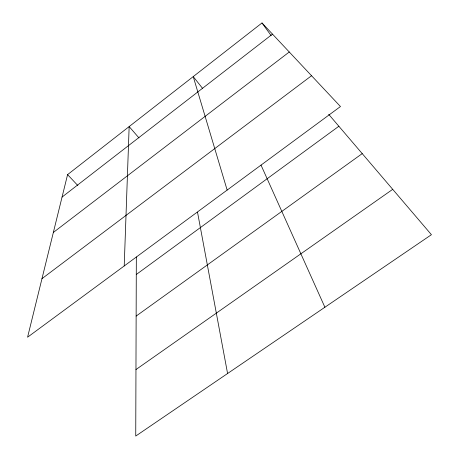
<?xml version="1.0" encoding="UTF-8"?>
<svg xmlns="http://www.w3.org/2000/svg" width="459" height="459" viewBox="0 0 459 459"><rect width="100%" height="100%" fill="white"/><g stroke="black" fill="none" stroke-linecap="round" stroke-linejoin="round"><path stroke-width="0.69" d="M136.329 256.983L135.744 436.05L431.426 234.698L328.707 114.348M124.217 265.962L129.157 126.581L138.957 137.907M67.582 174.621L27.574 337.21L340.469 106.534L262.003 22.95L67.582 174.621L77.875 185.579M62.063 197.054L272.497 34.127M53.347 232.461L289.268 51.993M41.981 278.653L311.546 75.724M136.271 274.505L338.868 126.254M136.134 316.096L362.22 153.616M135.962 369.552L392.715 189.343M202.517 88.306L193.228 76.601L227.153 190.072M262.003 22.95L271.183 35.659M261.022 165.114L324.897 307.243M197.513 212.178L227.584 373.511"/></g></svg>
